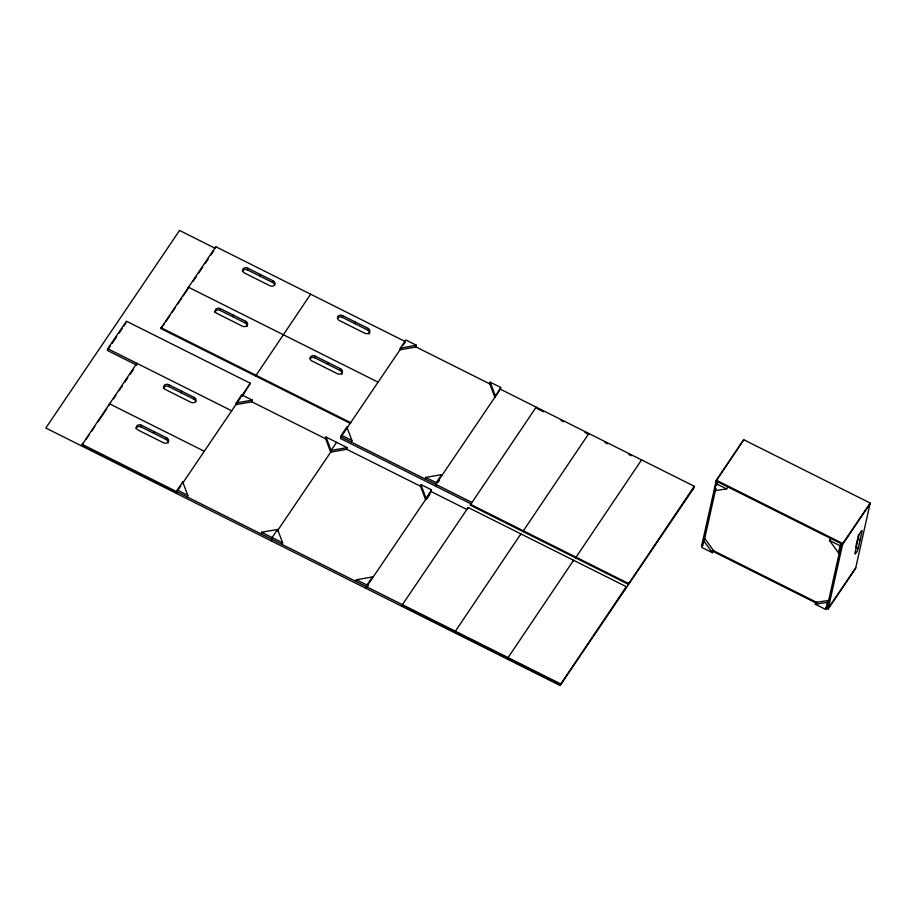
<?xml version="1.0" encoding="UTF-8"?>
<svg xmlns="http://www.w3.org/2000/svg" width="916" height="916" viewBox="0 0 916 916"><rect width="100%" height="100%" fill="white"/><g stroke="black" fill="none" stroke-linecap="round" stroke-linejoin="round"><path stroke-width="1.37" d="M176.685 492.602L81.833 445.107L136.839 363.297L136.461 364.992M82.955 444.02L83.138 443.172L81.833 445.107M242.19 396.433L250.331 383.254L126.397 321.207L107.756 348.733L107.378 350.427L136.759 365.152M109.05 405.479L109.428 403.773L204.279 451.267M160.964 327.665L350.668 422.654L350.473 423.501L160.769 328.523L215.787 246.702L405.49 341.691L403.097 345.218M135.957 428.47A3.595 2.862 12.6 0 1 141.087 426.936L141.465 425.242L166.758 437.905A3.595 2.862 12.6 0 1 168.281 441.913A3.595 2.862 12.6 0 1 163.472 442.76L138.179 430.096A3.595 2.862 12.6 0 1 136.656 426.089A3.595 2.862 12.6 0 1 141.465 425.242M153.739 433.268L154.117 431.573M187.986 288.884L188.375 287.189L378.079 382.178M163.369 387.983A3.595 2.862 12.6 0 1 168.498 386.46L168.876 384.754L194.169 397.418A3.595 2.862 12.6 0 1 195.692 401.437A3.595 2.862 12.6 0 1 190.883 402.284L165.59 389.609A3.595 2.862 12.6 0 1 164.067 385.602A3.595 2.862 12.6 0 1 168.876 384.754M168.212 442.932A3.595 2.862 12.6 0 0 166.38 439.611L166.758 437.905M181.15 392.792L181.528 391.086M215.787 246.702L215.397 248.408L179.57 230.466L45.8 428.012L560.111 685.534L693.881 487.988M195.703 401.712A3.595 2.862 12.6 0 0 193.791 399.124L194.169 397.418M176.49 493.449L177.246 490.049L182.731 481.953L187.791 495.327L187.414 497.033M214.825 312.619A3.595 2.862 12.6 0 1 220.023 310.352L220.412 308.646L245.706 321.31A3.595 2.862 12.6 0 1 247.217 325.329A3.595 2.862 12.6 0 1 242.408 326.176L217.115 313.501A3.595 2.862 12.6 0 1 215.604 309.494A3.595 2.862 12.6 0 1 220.412 308.646M182.731 481.953L182.353 483.659L240.553 397.693M232.675 316.684L233.053 314.978M242.316 271.399A3.595 2.862 12.6 0 1 247.434 269.865L247.824 268.17L273.117 280.834A3.595 2.862 12.6 0 1 274.628 284.842A3.595 2.862 12.6 0 1 269.819 285.689L244.526 273.025A3.595 2.862 12.6 0 1 243.015 269.006A3.595 2.862 12.6 0 1 247.824 268.17M247.16 326.348A3.595 2.862 12.6 0 0 245.328 323.016L245.706 321.31M260.087 276.197L260.465 274.502M236.236 402.937L235.859 404.632L251.877 401.815L252.255 400.109L241.721 394.842L236.236 402.937L252.255 400.109M241.343 396.536L241.721 394.842M274.651 285.116A3.595 2.862 12.6 0 0 272.739 282.529L273.117 280.834M255.621 376.018L310.639 294.196M261.186 533.971L261.564 532.265L277.582 529.448L282.643 542.822L282.265 544.528M271.342 540.944L272.098 537.543L277.582 529.448L277.204 531.154M310.077 358.694A3.595 2.862 12.6 0 1 314.886 357.847L315.264 356.141L340.557 368.805A3.595 2.862 12.6 0 1 342.069 372.823A3.595 2.862 12.6 0 1 337.271 373.659L311.967 360.996A3.595 2.862 12.6 0 1 310.455 356.988A3.595 2.862 12.6 0 1 315.264 356.141M327.527 364.179L327.905 362.473M337.489 318.207A3.595 2.862 12.6 0 1 342.298 317.36L342.676 315.654L367.969 328.329A3.595 2.862 12.6 0 1 369.48 332.336A3.595 2.862 12.6 0 1 364.683 333.184L339.378 320.52A3.595 2.862 12.6 0 1 337.867 316.501A3.595 2.862 12.6 0 1 342.676 315.654M341.691 374.518A3.595 2.862 12.6 0 0 340.18 370.511L340.557 368.805M326.027 437.058L325.649 438.753L330.71 452.126L346.729 449.309L347.107 447.603L326.027 437.058L331.088 450.432L330.71 452.126M354.939 323.692L355.316 321.997M351.561 442.188L351.939 440.481L346.878 427.108L341.393 435.203L340.637 438.604L471.316 504.04M369.102 334.042A3.595 2.862 12.6 0 0 367.591 330.023L367.969 328.329M346.5 428.814L346.878 427.108M400.384 348.091L400.006 349.786L416.024 346.969L416.402 345.263L405.868 339.985L400.384 348.091L416.402 345.263M356.026 581.465L356.416 579.759L372.434 576.943L372.056 578.637M372.434 576.943L366.95 585.038L366.194 588.438L368.575 584.912M420.879 484.553L420.501 486.247L425.562 499.621L431.425 489.82L420.879 484.553L425.94 497.926M425.322 479.125L425.711 477.419L441.73 474.603L441.352 476.297M402.021 606.381L402.399 604.686L468.19 507.521L626.281 586.675L624.586 590.328M366.572 586.744L431.047 491.526L431.425 489.82M435.489 486.098L436.245 482.698L441.73 474.603M490.175 382.201L489.797 383.907L494.858 397.281L500.72 387.479L490.175 382.201L495.235 395.575M467.996 508.369L468.19 507.521M535.986 407.975L536.169 407.128L470.194 505.14L628.284 584.293L629.601 582.347L629.407 583.194M435.867 484.404L500.342 389.185L500.72 387.479M454.909 631.914L520.883 533.913L520.7 534.761M522.887 531.52L588.862 433.508L588.679 434.367M507.601 658.306L573.588 560.294L573.393 561.142M575.58 557.901L641.566 459.901M402.216 605.533L560.306 684.687L626.281 586.675M561.428 683.599L561.623 682.741L560.306 684.687M628.284 584.293L694.259 486.281L500.342 389.185M692.565 489.923L694.259 486.281M825.591 607.755L828.156 609.025L855.567 568.55L870.2 503.056L743.735 439.726L716.323 480.213L701.679 545.707L703.248 543.394M703.408 540.337L701.816 547.425L712.362 552.703L713.678 550.768L704.725 538.402L703.408 540.337L712.362 552.703M727.934 486.98L726.617 488.915L714.491 490.724L716.083 483.637L717.388 481.702L716.598 485.24M703.751 542.719L715.843 488.629M743.735 439.726L716.129 481.06L842.594 544.39L870.005 503.903M825.763 609.483L827.343 602.396L828.659 600.461L816.534 602.27L815.217 604.217L825.763 609.483L827.079 607.548L841.335 543.76L840.018 545.696L838.438 552.783L829.484 540.417L830.801 538.482M828.156 609.025L842.789 543.543L870.2 503.056M855.979 545.879L857.342 539.799M857.88 537.371L858.429 534.944M858.235 548.352L862.036 531.349A3.595 0.653 -63.4 0 0 860.868 531.646A3.595 0.653 -63.4 0 0 858.75 536.204L854.949 553.218A3.595 0.653 -63.4 0 0 856.117 552.909A3.595 0.653 -63.4 0 0 858.235 548.352L855.704 547.092M108.145 349.282L110.481 345.847M112.038 343.546L116.698 336.664M119.023 333.229L122.126 328.638M123.683 326.348L126.019 322.901M109.233 404.632L110.55 402.685M160.769 328.523L164.262 323.921M86.115 439.348L89.276 434.676M91.657 431.173L94.817 426.501M97.978 421.829L106.68 408.983M113.527 398.861L115.897 395.357M119.057 390.685L122.229 386.014M124.599 382.51L127.759 377.839M130.129 374.335L133.301 369.663M165.853 321.585L169.804 315.745M172.174 312.241L175.334 307.57M177.715 304.066L181.666 298.227M183.246 295.891L187.196 290.051M193.265 281.109L196.425 276.437M198.795 272.934L202.745 267.094M205.127 263.59L208.287 258.919M210.657 255.415L213.817 250.744M177.658 490.598L180.853 485.881M241.79 395.872L250.331 383.254M336.573 442.325L331.088 450.432L347.107 447.603M277.296 531.017L331.42 451.084M400.784 348.63L341.015 436.909L471.706 502.334M426.684 499.106L429.867 494.4M437.871 482.572L439.462 480.224M714.491 490.724L715.808 488.789M838.438 552.783L839.754 550.848M855.75 567.691L828.339 608.178L827.079 607.548M815.217 604.217L827.343 602.396M857.605 538.585L860.135 539.856M716.323 480.213L842.789 543.543M716.083 483.637L726.617 488.915M829.484 540.417L840.018 545.696M415.601 346.752L490.22 384.113M537.234 408.605L543.509 411.742M561.073 420.536L563.58 421.795M584.912 432.478L587.419 433.737M604.984 442.531L607.491 443.791M628.823 454.462L631.33 455.721M247.434 269.865L272.739 282.529M342.298 317.36L367.591 330.023M701.874 544.848L703.133 545.489M713.358 550.608L816.854 602.43M711.904 550.825L816.648 603.278M220.023 310.352L245.328 323.016M314.886 357.847L340.18 370.511M341.393 435.203L351.939 440.481M425.711 477.419L436.245 482.698M470.389 504.281L628.468 583.446M251.453 401.609L326.073 438.97M346.305 449.092L420.925 486.453M431.035 491.526L466.874 509.468M107.756 348.733L231.691 410.792M168.498 386.46L193.791 399.124M141.087 426.936L166.38 439.611M177.246 490.049L187.791 495.327M261.564 532.265L282.643 542.822M356.416 579.759L366.95 585.038M82.016 444.26L560.489 683.84"/></g></svg>
